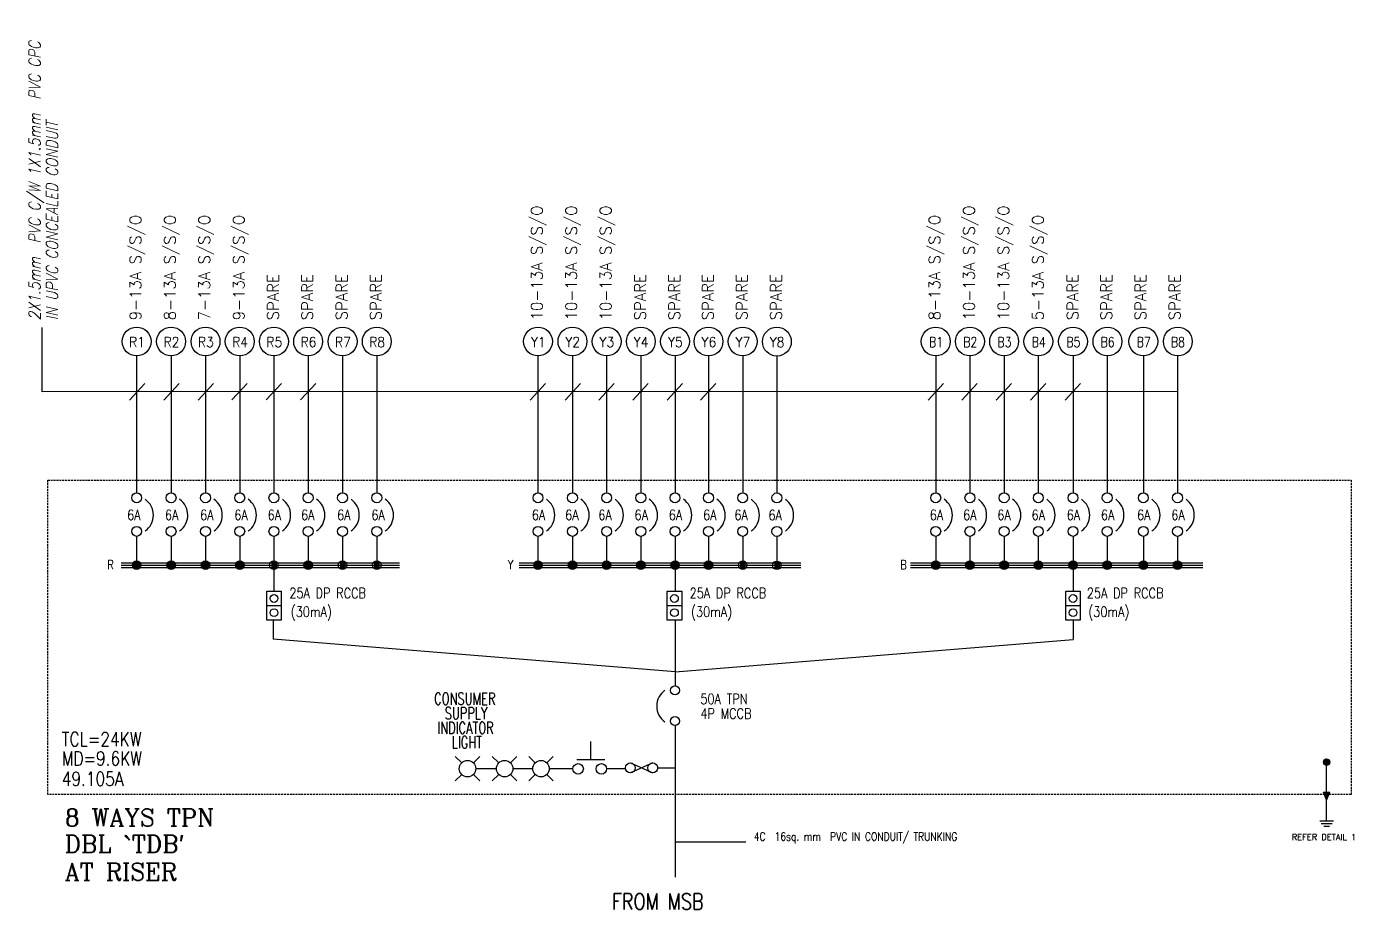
# Model space of a CAD drawing. Header units: inches. Extents: x 17074 to 430035, y 21644 to 175348.
# Drawn here: x 133802 to 185411, y 109015 to 143354 of the extents above; entities that cross this region are included whole.
import ezdxf
from ezdxf.enums import TextEntityAlignment as Align

# ---------------------------------------------------------------- set-up
doc = ezdxf.new("R2010")
doc.units = ezdxf.units.IN
doc.header["$MEASUREMENT"] = 0
doc.linetypes.add('HIDDEN', pattern=[0.375, 0.25, -0.125])
for name, color, linetype in [('$_KOD', 7, 'Continuous'), ('BANGUNAN', 4, 'Continuous'), ('LAMPU', 7, 'Continuous'), ('LYT', 7, 'Continuous')]:
    doc.layers.add(name, color=color, linetype=linetype)
doc.styles.add('ITALICC', font='ITALICC.SHX', dxfattribs={"width": 0.7})
doc.styles.add('ROMANC', font='ROMANC', dxfattribs={"width": 0.8, "height": 250})
doc.styles.add('ROMAND', font='ROMAND', dxfattribs={"width": 0.75, "height": 600})
doc.styles.add('ROMANS', font='romans.shx', dxfattribs={"width": 0.5, "height": 400})

msp = doc.modelspace()

# ---------------------------------------------------------------- linework, layer by layer
at = {"layer": '$_KOD', "color": 3, "linetype": 'Continuous'}
for p, q in [((134408, 129152, 0), (134408, 131643, 0)), ((178536, 129156, 0), (134408, 129152, 0)), ((138396, 129467, 0), (137803, 128825, 0)), ((139731, 129467, 0), (139138, 128825, 0)), ((141066, 129467, 0), (140473, 128825, 0)), ((142375, 129475, 0), (141781, 128833, 0)), ((143704, 129475, 0), (143111, 128833, 0)), ((145043, 129475, 0), (144450, 128833, 0)), ((153970, 129467, 0), (153377, 128825, 0)), ((155330, 129467, 0), (154736, 128825, 0)), ((156640, 129467, 0), (156046, 128825, 0)), ((157964, 129471, 0), (157371, 128829, 0)), ((159293, 129471, 0), (158700, 128829, 0)), ((160593, 129471, 0), (160000, 128829, 0)), ((169438, 129467, 0), (168845, 128825, 0)), ((170748, 129467, 0), (170155, 128825, 0)), ((172083, 129467, 0), (171490, 128825, 0)), ((173412, 129468, 0), (172819, 128826, 0)), ((174760, 129467, 0), (174167, 128825, 0))]:
    msp.add_line(p, q, dxfattribs=at)
at = {"color": 0}
for p, q in [((137931, 122474, 0), (137931, 122333, 0)), ((137964, 122521, 0), (137964, 122285, 0)), ((137998, 122547, 0), (137998, 122260, 0)), ((138032, 122561, 0), (138032, 122245, 0)), ((138065, 122568, 0), (138065, 122238, 0)), ((138099, 122568, 0), (138099, 122239, 0)), ((138132, 122561, 0), (138132, 122246, 0)), ((138166, 122545, 0), (138166, 122261, 0)), ((138199, 122519, 0), (138199, 122287, 0)), ((138233, 122469, 0), (138233, 122337, 0)), ((139270, 122474, 0), (139270, 122333, 0)), ((139303, 122521, 0), (139303, 122285, 0)), ((139337, 122547, 0), (139337, 122260, 0)), ((139370, 122561, 0), (139370, 122245, 0)), ((139404, 122568, 0), (139404, 122238, 0)), ((139437, 122568, 0), (139437, 122239, 0)), ((139471, 122561, 0), (139471, 122246, 0)), ((139504, 122545, 0), (139504, 122261, 0)), ((139538, 122519, 0), (139538, 122287, 0)), ((139571, 122469, 0), (139571, 122337, 0)), ((140608, 122474, 0), (140608, 122333, 0)), ((140642, 122521, 0), (140642, 122285, 0)), ((140675, 122547, 0), (140675, 122260, 0)), ((140709, 122561, 0), (140709, 122245, 0)), ((140742, 122568, 0), (140742, 122238, 0)), ((140776, 122568, 0), (140776, 122239, 0)), ((140810, 122561, 0), (140810, 122246, 0)), ((140843, 122545, 0), (140843, 122261, 0)), ((140877, 122519, 0), (140877, 122287, 0)), ((140910, 122469, 0), (140910, 122337, 0)), ((141938, 122474, 0), (141938, 122333, 0)), ((141971, 122521, 0), (141971, 122285, 0)), ((142005, 122547, 0), (142005, 122260, 0)), ((142038, 122561, 0), (142038, 122245, 0)), ((142072, 122568, 0), (142072, 122238, 0)), ((142105, 122568, 0), (142105, 122239, 0)), ((142139, 122561, 0), (142139, 122246, 0)), ((142172, 122545, 0), (142172, 122261, 0)), ((142206, 122519, 0), (142206, 122287, 0)), ((142239, 122469, 0), (142239, 122337, 0)), ((143334, 122547, 0), (143334, 122260, 0)), ((143367, 122561, 0), (143367, 122245, 0)), ((143401, 122568, 0), (143401, 122238, 0)), ((143434, 122568, 0), (143434, 122239, 0)), ((143468, 122561, 0), (143468, 122246, 0)), ((143501, 122545, 0), (143501, 122261, 0)), ((144596, 122474, 0), (144596, 122333, 0)), ((144629, 122521, 0), (144629, 122285, 0)), ((144663, 122547, 0), (144663, 122260, 0)), ((144696, 122561, 0), (144696, 122245, 0)), ((144730, 122568, 0), (144730, 122238, 0)), ((144763, 122568, 0), (144763, 122239, 0)), ((144797, 122561, 0), (144797, 122246, 0)), ((144830, 122545, 0), (144830, 122261, 0)), ((144864, 122519, 0), (144864, 122287, 0)), ((144898, 122469, 0), (144898, 122337, 0)), ((146002, 122547, 0), (146002, 122260, 0)), ((146035, 122561, 0), (146035, 122245, 0)), ((146069, 122568, 0), (146069, 122238, 0)), ((146102, 122568, 0), (146102, 122239, 0)), ((146136, 122561, 0), (146136, 122246, 0)), ((146169, 122545, 0), (146169, 122261, 0)), ((147331, 122547, 0), (147331, 122260, 0)), ((147364, 122561, 0), (147364, 122245, 0)), ((147398, 122568, 0), (147398, 122238, 0)), ((147431, 122568, 0), (147431, 122239, 0)), ((147465, 122561, 0), (147465, 122246, 0)), ((147498, 122545, 0), (147498, 122261, 0)), ((153530, 122474, 0), (153530, 122333, 0)), ((153563, 122521, 0), (153563, 122285, 0)), ((153597, 122547, 0), (153597, 122260, 0)), ((153630, 122561, 0), (153630, 122245, 0)), ((153664, 122568, 0), (153664, 122238, 0)), ((153697, 122568, 0), (153697, 122239, 0)), ((153731, 122561, 0), (153731, 122246, 0)), ((153764, 122545, 0), (153764, 122261, 0)), ((153798, 122519, 0), (153798, 122287, 0)), ((153831, 122469, 0), (153831, 122337, 0)), ((154868, 122474, 0), (154868, 122333, 0)), ((154902, 122521, 0), (154902, 122285, 0)), ((154935, 122547, 0), (154935, 122260, 0)), ((154969, 122561, 0), (154969, 122245, 0)), ((155002, 122568, 0), (155002, 122238, 0)), ((155036, 122568, 0), (155036, 122239, 0)), ((155069, 122561, 0), (155069, 122246, 0)), ((155103, 122545, 0), (155103, 122261, 0)), ((155136, 122519, 0), (155136, 122287, 0)), ((155170, 122469, 0), (155170, 122337, 0)), ((156197, 122474, 0), (156197, 122333, 0)), ((156231, 122521, 0), (156231, 122285, 0)), ((156264, 122547, 0), (156264, 122260, 0)), ((156298, 122561, 0), (156298, 122245, 0)), ((156332, 122568, 0), (156332, 122238, 0)), ((156365, 122568, 0), (156365, 122239, 0)), ((156399, 122561, 0), (156399, 122246, 0)), ((156432, 122545, 0), (156432, 122261, 0)), ((156463, 122514, 0), (156463, 122283, 0)), ((156497, 122465, 0), (156497, 122333, 0)), ((157564, 122474, 0), (157564, 122333, 0)), ((157598, 122521, 0), (157598, 122285, 0)), ((157627, 122561, 0), (157627, 122245, 0)), ((157631, 122547, 0), (157631, 122260, 0)), ((157661, 122568, 0), (157661, 122238, 0)), ((157694, 122568, 0), (157694, 122239, 0)), ((157728, 122561, 0), (157728, 122246, 0)), ((157761, 122545, 0), (157761, 122261, 0)), ((157795, 122519, 0), (157795, 122287, 0)), ((157828, 122469, 0), (157828, 122337, 0)), ((158856, 122474, 0), (158856, 122333, 0)), ((158856, 122474, 0), (158856, 122333, 0)), ((158889, 122521, 0), (158889, 122285, 0)), ((158889, 122521, 0), (158889, 122285, 0)), ((158923, 122547, 0), (158923, 122260, 0)), ((158923, 122547, 0), (158923, 122260, 0)), ((158956, 122561, 0), (158956, 122245, 0)), ((158956, 122561, 0), (158956, 122245, 0)), ((158990, 122568, 0), (158990, 122238, 0)), ((158990, 122568, 0), (158990, 122238, 0)), ((159023, 122568, 0), (159023, 122239, 0)), ((159023, 122568, 0), (159023, 122239, 0)), ((159057, 122561, 0), (159057, 122246, 0)), ((159057, 122561, 0), (159057, 122246, 0)), ((159090, 122545, 0), (159090, 122261, 0)), ((159090, 122545, 0), (159090, 122261, 0)), ((159124, 122519, 0), (159124, 122287, 0)), ((159124, 122519, 0), (159124, 122287, 0)), ((159157, 122469, 0), (159157, 122337, 0)), ((159157, 122469, 0), (159157, 122337, 0)), ((160156, 122474, 0), (160156, 122333, 0)), ((160190, 122521, 0), (160190, 122285, 0)), ((160223, 122547, 0), (160223, 122260, 0)), ((160257, 122561, 0), (160257, 122245, 0)), ((160290, 122568, 0), (160290, 122238, 0)), ((160324, 122568, 0), (160324, 122239, 0)), ((160357, 122561, 0), (160357, 122246, 0)), ((160391, 122545, 0), (160391, 122261, 0)), ((160424, 122519, 0), (160424, 122287, 0)), ((160458, 122469, 0), (160458, 122337, 0)), ((161552, 122547, 0), (161552, 122260, 0)), ((161586, 122561, 0), (161586, 122245, 0)), ((161619, 122568, 0), (161619, 122238, 0)), ((161653, 122568, 0), (161653, 122239, 0)), ((161687, 122561, 0), (161687, 122246, 0)), ((161720, 122545, 0), (161720, 122261, 0)), ((162882, 122542, 0), (162882, 122255, 0)), ((162915, 122557, 0), (162915, 122241, 0)), ((162949, 122564, 0), (162949, 122234, 0)), ((162982, 122563, 0), (162982, 122234, 0)), ((163016, 122556, 0), (163016, 122241, 0)), ((163049, 122541, 0), (163049, 122257, 0)), ((168988, 122474, 0), (168988, 122333, 0)), ((169021, 122521, 0), (169021, 122285, 0)), ((169055, 122547, 0), (169055, 122260, 0)), ((169088, 122561, 0), (169088, 122245, 0)), ((169122, 122568, 0), (169122, 122238, 0)), ((169155, 122568, 0), (169155, 122239, 0)), ((169189, 122561, 0), (169189, 122246, 0)), ((169222, 122545, 0), (169222, 122261, 0)), ((169256, 122519, 0), (169256, 122287, 0)), ((169289, 122469, 0), (169289, 122337, 0)), ((170317, 122474, 0), (170317, 122333, 0)), ((170350, 122521, 0), (170350, 122285, 0)), ((170384, 122547, 0), (170384, 122260, 0)), ((170417, 122561, 0), (170417, 122245, 0)), ((170451, 122568, 0), (170451, 122238, 0)), ((170484, 122568, 0), (170484, 122239, 0)), ((170518, 122561, 0), (170518, 122246, 0)), ((170551, 122545, 0), (170551, 122261, 0)), ((170585, 122519, 0), (170585, 122287, 0)), ((170618, 122469, 0), (170618, 122337, 0)), ((171646, 122474, 0), (171646, 122333, 0)), ((171679, 122521, 0), (171679, 122285, 0)), ((171713, 122547, 0), (171713, 122260, 0)), ((171746, 122561, 0), (171746, 122245, 0)), ((171780, 122568, 0), (171780, 122238, 0)), ((171813, 122568, 0), (171813, 122239, 0)), ((171847, 122561, 0), (171847, 122246, 0)), ((171880, 122545, 0), (171880, 122261, 0)), ((171914, 122519, 0), (171914, 122287, 0)), ((171948, 122469, 0), (171948, 122337, 0)), ((172975, 122474, 0), (172975, 122333, 0)), ((173008, 122521, 0), (173008, 122285, 0)), ((173042, 122547, 0), (173042, 122260, 0)), ((173076, 122561, 0), (173076, 122245, 0)), ((173109, 122568, 0), (173109, 122238, 0)), ((173143, 122568, 0), (173143, 122239, 0)), ((173176, 122561, 0), (173176, 122246, 0)), ((173210, 122545, 0), (173210, 122261, 0)), ((173243, 122519, 0), (173243, 122287, 0)), ((173277, 122469, 0), (173277, 122337, 0)), ((174323, 122474, 0), (174323, 122333, 0)), ((174325, 122474, 0), (174325, 122333, 0)), ((174357, 122521, 0), (174357, 122285, 0)), ((174358, 122521, 0), (174358, 122285, 0)), ((174390, 122547, 0), (174390, 122260, 0)), ((174392, 122547, 0), (174392, 122260, 0)), ((174424, 122561, 0), (174424, 122245, 0)), ((174425, 122561, 0), (174425, 122245, 0)), ((174457, 122568, 0), (174457, 122238, 0)), ((174459, 122568, 0), (174459, 122238, 0)), ((174491, 122568, 0), (174491, 122239, 0)), ((174492, 122568, 0), (174492, 122239, 0)), ((174524, 122561, 0), (174524, 122246, 0)), ((174526, 122561, 0), (174526, 122246, 0)), ((174558, 122545, 0), (174558, 122261, 0)), ((174559, 122545, 0), (174559, 122261, 0)), ((174591, 122519, 0), (174591, 122287, 0)), ((174593, 122519, 0), (174593, 122287, 0)), ((174625, 122469, 0), (174625, 122337, 0)), ((174626, 122469, 0), (174626, 122337, 0)), ((175652, 122474, 0), (175652, 122333, 0)), ((175686, 122521, 0), (175686, 122285, 0)), ((175719, 122547, 0), (175719, 122260, 0)), ((175753, 122561, 0), (175753, 122245, 0)), ((175787, 122568, 0), (175787, 122238, 0)), ((175820, 122568, 0), (175820, 122239, 0)), ((175854, 122561, 0), (175854, 122246, 0)), ((175887, 122545, 0), (175887, 122261, 0)), ((175921, 122519, 0), (175921, 122287, 0)), ((175954, 122469, 0), (175954, 122337, 0)), ((177091, 122521, 0), (177091, 122285, 0)), ((177124, 122547, 0), (177124, 122260, 0)), ((177158, 122561, 0), (177158, 122245, 0)), ((177191, 122568, 0), (177191, 122238, 0)), ((177225, 122568, 0), (177225, 122239, 0)), ((177258, 122561, 0), (177258, 122246, 0)), ((177292, 122545, 0), (177292, 122261, 0)), ((177325, 122519, 0), (177325, 122287, 0)), ((178420, 122521, 0), (178420, 122285, 0)), ((178453, 122547, 0), (178453, 122260, 0)), ((178487, 122561, 0), (178487, 122245, 0)), ((178520, 122568, 0), (178520, 122238, 0)), ((178554, 122568, 0), (178554, 122239, 0)), ((178588, 122561, 0), (178588, 122246, 0)), ((178621, 122545, 0), (178621, 122261, 0)), ((178655, 122519, 0), (178655, 122287, 0))]:
    msp.add_line(p, q, dxfattribs=at)
at = {"linetype": 'Continuous'}
for p, q in [((155733, 114828, 0), (155733, 115551, 0)), ((156277, 114838, 0), (155186, 114838, 0)), ((157078, 114491, 0), (156323, 114491, 0))]:
    msp.add_line(p, q, dxfattribs=at)
for p, q in [((150462, 114969, 0), (150713, 114718, 0)), ((151418, 114969, 0), (151167, 114718, 0)), ((151904, 114969, 0), (152155, 114718, 0)), ((152860, 114969, 0), (152609, 114718, 0)), ((153319, 114969, 0), (153570, 114718, 0)), ((154275, 114969, 0), (154024, 114718, 0)), ((158138, 114714, 0), (157269, 114327, 0)), ((157269, 114714, 0), (158138, 114327, 0)), ((150713, 114264, 0), (150462, 114013, 0)), ((151167, 114264, 0), (151418, 114013, 0)), ((152061, 114491, 0), (151261, 114491, 0)), ((152155, 114264, 0), (151904, 114013, 0)), ((152609, 114264, 0), (152860, 114013, 0)), ((153476, 114491, 0), (152703, 114491, 0)), ((153570, 114264, 0), (153319, 114013, 0)), ((154024, 114264, 0), (154275, 114013, 0)), ((155035, 114491, 0), (154118, 114491, 0)), ((158310, 114521, 0), (159006, 114521, 0))]:
    msp.add_line(p, q)
for centre, major_axis, start_param, end_param in [((150940, 114491, 0), (-321, 0), 3.142456, 9.425641), ((152382, 114491, 0), (-321, 0), 3.142456, 9.425641), ((153797, 114491, 0), (-321, 0), 3.142257450994299, 9.425442758173885), ((155239, 114483, 0), (204, 0), -0.000944, 6.282241), ((156141, 114483, 0), (204, 0), -0.000944, 6.282241), ((157269, 114521, 0), (193, 0), -0.001295, 6.28189), ((158138, 114521, 0), (193, 0), -0.002365596403363535, 6.280819710776223)]:
    msp.add_ellipse(centre, major_axis=major_axis, ratio=1, start_param=start_param, end_param=end_param)
at = {"layer": 'BANGUNAN', "color": 255, "linetype": 'Continuous'}
for p, q in [((138080, 130544, 0), (138080, 125220, 0)), ((139419, 130544, 0), (139419, 125220, 0)), ((140758, 130544, 0), (140758, 125220, 0)), ((142087, 130544, 0), (142087, 125220, 0)), ((143416, 130544, 0), (143416, 125220, 0)), ((144745, 130544, 0), (144745, 125220, 0)), ((146084, 130544, 0), (146084, 125220, 0)), ((147413, 130544, 0), (147413, 125220, 0)), ((153679, 130544, 0), (153679, 125220, 0)), ((155018, 130544, 0), (155018, 125220, 0)), ((156347, 130544, 0), (156347, 125220, 0)), ((157676, 130544, 0), (157676, 125220, 0)), ((159005, 130544, 0), (159005, 125220, 0)), ((160306, 130544, 0), (160306, 125220, 0)), ((161635, 130544, 0), (161636, 125220, 0)), ((162964, 130539, 0), (162966, 125215, 0)), ((169137, 130544, 0), (169137, 125220, 0)), ((170466, 130544, 0), (170466, 125220, 0)), ((171795, 130544, 0), (171795, 125220, 0)), ((173125, 130544, 0), (173125, 125220, 0)), ((174473, 130544, 0), (174473, 125220, 0)), ((175802, 130544, 0), (175802, 125220, 0)), ((177207, 130544, 0), (177207, 125220, 0)), ((178536, 130544, 0), (178536, 125220, 0)), ((138081, 123527, 0), (138081, 122403, 0)), ((139419, 123527, 0), (139419, 122403, 0)), ((140758, 123527, 0), (140758, 122403, 0)), ((142087, 123527, 0), (142087, 122403, 0)), ((143416, 123527, 0), (143416, 122403, 0)), ((144746, 123527, 0), (144746, 122403, 0)), ((146084, 123527, 0), (146084, 122403, 0)), ((147413, 123527, 0), (147413, 122403, 0)), ((153679, 123527, 0), (153679, 122403, 0)), ((155018, 123527, 0), (155018, 122403, 0)), ((156347, 123527, 0), (156347, 122403, 0)), ((157676, 123527, 0), (157676, 122403, 0)), ((159006, 123527, 0), (159006, 122403, 0)), ((160306, 123527, 0), (160306, 122403, 0)), ((161635, 123527, 0), (161635, 122403, 0)), ((162964, 123522, 0), (162964, 122399, 0)), ((169137, 123527, 0), (169137, 122403, 0)), ((170466, 123527, 0), (170466, 122403, 0)), ((171796, 123527, 0), (171796, 122403, 0)), ((173125, 123527, 0), (173125, 122403, 0)), ((174473, 123527, 0), (174473, 122403, 0)), ((175802, 123527, 0), (175802, 122403, 0)), ((177207, 123527, 0), (177207, 122403, 0)), ((178536, 123527, 0), (178536, 122403, 0)), ((137483, 122497, 0), (148302, 122497, 0)), ((137483, 122403, 0), (148302, 122403, 0)), ((152948, 122497, 0), (163896, 122497, 0)), ((152948, 122403, 0), (163896, 122403, 0)), ((168151, 122497, 0), (179518, 122497, 0)), ((168151, 122403, 0), (179518, 122403, 0)), ((137483, 122309, 0), (148302, 122309, 0)), ((152948, 122309, 0), (163896, 122309, 0)), ((168151, 122309, 0), (179518, 122309, 0)), ((184331, 113279, 0), (184207, 113583, 0)), ((184331, 113279, 0), (184454, 113583, 0))]:
    msp.add_line(p, q, dxfattribs=at)
at = {"layer": 'BANGUNAN', "color": 255}
for p, q in [((143415, 122403, 0), (143415, 121395, 0)), ((159006, 122403, 0), (159006, 121395, 0)), ((174474, 122403, 0), (174474, 121395, 0)), ((143136, 120269, 0), (143136, 121395, 0)), ((143136, 121395, 0), (143699, 121395, 0)), ((143699, 121395, 0), (143699, 120269, 0)), ((158700, 121395, 0), (159263, 121395, 0)), ((158700, 120269, 0), (158700, 121395, 0)), ((159263, 121395, 0), (159263, 120269, 0)), ((174191, 121395, 0), (174754, 121395, 0)), ((174191, 120269, 0), (174191, 121395, 0)), ((174754, 121395, 0), (174754, 120269, 0)), ((143136, 120832, 0), (143699, 120832, 0)), ((158700, 120832, 0), (159263, 120832, 0)), ((174191, 120832, 0), (174754, 120832, 0)), ((143699, 120269, 0), (143136, 120269, 0)), ((143387, 120269, 0), (143387, 119525, 0)), ((159263, 120269, 0), (158700, 120269, 0)), ((159006, 120269, 0), (159006, 117711, 0)), ((174754, 120269, 0), (174191, 120269, 0)), ((174480, 120260, 0), (174480, 119510, 0)), ((159006, 118263, 0), (143387, 119525, 0)), ((159006, 118263, 0), (174480, 119510, 0)), ((159006, 116164, 0), (159006, 110271, 0)), ((184208, 114743, 0), (184334, 114869, 0)), ((184209, 114762, 0), (184315, 114868, 0)), ((184209, 114726, 0), (184351, 114867, 0)), ((184213, 114711, 0), (184366, 114864, 0)), ((184215, 114787, 0), (184290, 114862, 0)), ((184218, 114697, 0), (184380, 114859, 0)), ((184224, 114685, 0), (184392, 114853, 0)), ((184232, 114673, 0), (184403, 114845, 0)), ((184240, 114663, 0), (184414, 114837, 0)), ((184249, 114654, 0), (184423, 114827, 0)), ((184260, 114646, 0), (184431, 114817, 0)), ((184271, 114639, 0), (184438, 114806, 0)), ((184284, 114633, 0), (184444, 114793, 0)), ((184298, 114628, 0), (184449, 114779, 0)), ((184313, 114625, 0), (184452, 114764, 0)), ((184330, 114623, 0), (184454, 114747, 0)), ((184331, 112466, 0), (184331, 114746, 0)), ((184351, 114625, 0), (184452, 114726, 0)), ((184376, 114632, 0), (184445, 114701, 0)), ((184207, 113583, 0), (184454, 113583, 0)), ((184211, 113573, 0), (184220, 113583, 0)), ((184216, 113560, 0), (184239, 113583, 0)), ((184222, 113547, 0), (184258, 113583, 0)), ((184227, 113534, 0), (184276, 113583, 0)), ((184232, 113520, 0), (184295, 113583, 0)), ((184238, 113507, 0), (184314, 113583, 0)), ((184243, 113494, 0), (184332, 113583, 0)), ((184248, 113481, 0), (184351, 113583, 0)), ((184254, 113468, 0), (184369, 113583, 0)), ((184259, 113454, 0), (184388, 113583, 0)), ((184265, 113441, 0), (184407, 113583, 0)), ((184270, 113428, 0), (184425, 113583, 0)), ((184275, 113415, 0), (184444, 113583, 0)), ((184281, 113401, 0), (184449, 113570, 0)), ((184286, 113388, 0), (184436, 113538, 0)), ((184292, 113375, 0), (184423, 113507, 0)), ((184297, 113362, 0), (184411, 113475, 0)), ((184302, 113348, 0), (184398, 113444, 0)), ((184308, 113335, 0), (184385, 113413, 0)), ((184313, 113322, 0), (184372, 113381, 0)), ((184318, 113309, 0), (184360, 113350, 0)), ((184324, 113296, 0), (184347, 113319, 0)), ((184329, 113282, 0), (184334, 113287, 0)), ((184067, 112466, 0), (184594, 112466, 0)), ((184120, 112360, 0), (184541, 112360, 0)), ((184225, 112255, 0), (184436, 112255, 0))]:
    msp.add_line(p, q, dxfattribs=at)
at = {"layer": 'BANGUNAN', "color": 4, "linetype": 'HIDDEN', "ltscale": 300, "elevation": 0}
msp.add_lwpolyline([(134627, 125712), (185281, 125712), (185281, 113489), (134627, 113489)], close=True, dxfattribs=at)
at = {"layer": 'BANGUNAN', "color": 255, "linetype": 'Continuous'}
for centre, radius in [((138080, 131105, 0), 561), ((139419, 131105, 0), 561), ((140758, 131105, 0), 561), ((142087, 131105, 0), 561), ((143416, 131105, 0), 561), ((144745, 131105, 0), 561), ((146084, 131105, 0), 561), ((147413, 131105, 0), 561), ((153679, 131105, 0), 561), ((155018, 131105, 0), 561), ((156347, 131105, 0), 561), ((157676, 131105, 0), 561), ((159005, 131105, 0), 561), ((160306, 131105, 0), 561), ((161635, 131105, 0), 561), ((162964, 131100, 0), 561), ((169137, 131105, 0), 561), ((170466, 131105, 0), 561), ((171795, 131105, 0), 561), ((173125, 131105, 0), 561), ((174473, 131105, 0), 561), ((175812, 131105, 0), 561), ((177207, 131105, 0), 561), ((178546, 131105, 0), 561), ((138080, 125027, 0), 193), ((139419, 125027, 0), 193), ((140758, 125027, 0), 193), ((142087, 125027, 0), 193), ((143416, 125027, 0), 193), ((144745, 125027, 0), 193), ((146084, 125027, 0), 193), ((147413, 125027, 0), 193), ((153679, 125027, 0), 193), ((155018, 125027, 0), 193), ((156347, 125027, 0), 193), ((157676, 125027, 0), 193), ((159005, 125027, 0), 193), ((160306, 125027, 0), 193), ((161635, 125027, 0), 193), ((162964, 125022, 0), 193), ((169137, 125027, 0), 193), ((170466, 125027, 0), 193), ((171795, 125027, 0), 193), ((173125, 125027, 0), 193), ((174473, 125027, 0), 193), ((175802, 125027, 0), 193), ((177207, 125027, 0), 193), ((178536, 125027, 0), 193), ((138081, 123720, 0), 193), ((139419, 123720, 0), 193), ((140758, 123720, 0), 193), ((142087, 123720, 0), 193), ((143416, 123720, 0), 193), ((144746, 123720, 0), 193), ((146084, 123720, 0), 193), ((147413, 123720, 0), 193), ((153679, 123720, 0), 193), ((155018, 123720, 0), 193), ((156347, 123720, 0), 193), ((157676, 123720, 0), 193), ((159006, 123720, 0), 193), ((160306, 123720, 0), 193), ((161635, 123720, 0), 193), ((162964, 123716, 0), 193), ((169137, 123720, 0), 193), ((170466, 123720, 0), 193), ((171796, 123720, 0), 193), ((173125, 123720, 0), 193), ((174473, 123720, 0), 193), ((175802, 123720, 0), 193), ((177207, 123720, 0), 193), ((178536, 123720, 0), 193), ((138081, 122403, 0), 166), ((139419, 122403, 0), 166), ((140758, 122403, 0), 166), ((142087, 122403, 0), 166), ((143416, 122403, 0), 166), ((144746, 122403, 0), 166), ((146084, 122403, 0), 166), ((147413, 122403, 0), 166), ((153679, 122403, 0), 166), ((155018, 122403, 0), 166), ((156347, 122403, 0), 166), ((157676, 122403, 0), 166), ((159006, 122403, 0), 166), ((159006, 122403, 0), 166), ((160306, 122403, 0), 166), ((161635, 122403, 0), 166), ((162964, 122399, 0), 166), ((169137, 122403, 0), 166), ((170466, 122403, 0), 166), ((171796, 122403, 0), 166), ((173125, 122403, 0), 166), ((174473, 122403, 0), 166), ((174474, 122403, 0), 166), ((175802, 122403, 0), 166), ((177207, 122403, 0), 166), ((178536, 122403, 0), 166), ((143419, 121110, 0), 150), ((158983, 121110, 0), 150), ((174475, 121110, 0), 150), ((143419, 120557, 0), 150), ((158983, 120557, 0), 150), ((174475, 120557, 0), 150), ((159006, 117535, 0), 176), ((159006, 116340, 0), 176), ((184331, 114746, 0), 123)]:
    msp.add_circle(centre, radius, dxfattribs=at)
for centre, start, end in [((137979, 124351, 0), 305.154, 55.051), ((139317, 124351, 0), 305.154, 55.051), ((140656, 124351, 0), 305.154, 55.051), ((141985, 124351, 0), 305.154, 55.051), ((143314, 124351, 0), 305.154, 55.051), ((144644, 124351, 0), 305.154, 55.051), ((145982, 124351, 0), 305.154, 55.051), ((147312, 124351, 0), 305.154, 55.051), ((153577, 124351, 0), 305.154, 55.051), ((154916, 124351, 0), 305.154, 55.051), ((156245, 124351, 0), 305.154, 55.051), ((157574, 124351, 0), 305.154, 55.051), ((158904, 124351, 0), 305.154, 55.051), ((160204, 124351, 0), 305.154, 55.051), ((161533, 124351, 0), 305.154, 55.051), ((162862, 124347, 0), 305.154, 55.051), ((169035, 124351, 0), 305.154, 55.051), ((170364, 124351, 0), 305.154, 55.051), ((171694, 124351, 0), 305.154, 55.051), ((173023, 124351, 0), 305.154, 55.051), ((174371, 124351, 0), 305.154, 55.051), ((175700, 124351, 0), 305.154, 55.051), ((177105, 124351, 0), 305.154, 55.051), ((178434, 124351, 0), 305.154, 55.051), ((159044, 116923, 0), 124.949, 234.846)]:
    msp.add_arc(centre, 752, start, end, dxfattribs=at)
at = {"layer": 'LAMPU', "linetype": 'Continuous'}
msp.add_line((159006, 111649, 0), (161753, 111649, 0), dxfattribs=at)

# ---------------------------------------------------------------- texts
at = {"style": 'ROMANS', "width": 0.7}
for s, p in [('CONSUMER', (149644, 116979, 0)), ('SUPPLY', (150056, 116413, 0)), ('INDICATOR ', (149770, 115850, 0)), ('LIGHT', (150331, 115285, 0))]:
    msp.add_text(s, height=464.3, dxfattribs=at).set_placement(p)
at = {"color": 7, "style": 'ROMAND'}
msp.add_text('REFER DETAIL 1', height=234.74, dxfattribs=at).set_placement((182976, 111715, 0))
at = {"layer": 'BANGUNAN', "color": 255, "linetype": 'Continuous'}
for s, height, style, width, p in [('2X1.5mm  PVC C/W 1X1.5mm  PVC CPC', 450, 'ITALICC', 0.85, (134338, 131928, 0)), ('IN UPVC CONCEALED CONDUIT', 450, 'ITALICC', 0.85, (135020, 131928, 0)), ('10-13A S/S/O', 445.5, 'ROMANC', 0.95, (153857, 131928, 0)), ('10-13A S/S/O', 445.5, 'ROMANC', 0.95, (155195, 131928, 0)), ('10-13A S/S/O', 445.5, 'ROMANC', 0.95, (156534, 131928, 0)), ('10-13A S/S/O', 445.5, 'ROMANC', 0.95, (170653, 131928, 0)), ('10-13A S/S/O', 445.5, 'ROMANC', 0.95, (171992, 131928, 0)), ('9-13A S/S/O', 445.5, 'ROMANC', 0.95, (138258, 131928, 0)), ('8-13A S/S/O', 445.5, 'ROMANC', 0.95, (139597, 131928, 0)), ('7-13A S/S/O', 445.5, 'ROMANC', 0.95, (140935, 131928, 0)), ('9-13A S/S/O', 445.5, 'ROMANC', 0.95, (142274, 131928, 0)), ('8-13A S/S/O', 445.5, 'ROMANC', 0.95, (169315, 131928, 0)), ('5-13A S/S/O', 445.5, 'ROMANC', 0.95, (173331, 131928, 0)), ('SPARE', 445.5, 'ROMANC', 0.95, (143603, 131928, 0)), ('SPARE', 445.5, 'ROMANC', 0.95, (144932, 131928, 0)), ('SPARE', 445.5, 'ROMANC', 0.95, (146271, 131928, 0)), ('SPARE', 445.5, 'ROMANC', 0.95, (147600, 131928, 0)), ('SPARE', 445.5, 'ROMANC', 0.95, (157873, 131928, 0)), ('SPARE', 445.5, 'ROMANC', 0.95, (159202, 131928, 0)), ('SPARE', 445.5, 'ROMANC', 0.95, (160502, 131928, 0)), ('SPARE', 445.5, 'ROMANC', 0.95, (161822, 131928, 0)), ('SPARE', 445.5, 'ROMANC', 0.95, (163151, 131928, 0)), ('SPARE', 445.5, 'ROMANC', 0.95, (174679, 131928, 0)), ('SPARE', 445.5, 'ROMANC', 0.95, (175989, 131928, 0)), ('SPARE', 445.5, 'ROMANC', 0.95, (177318, 131928, 0)), ('SPARE', 445.5, 'ROMANC', 0.95, (178647, 131928, 0))]:
    msp.add_text(s, height=height, rotation=90, dxfattribs=dict(at, style=style, width=width)).set_placement(p)
at = {"layer": 'BANGUNAN', "color": 255, "linetype": 'Continuous', "style": 'ROMANS'}
for s, width, p in [('R1', 0.9, (138095, 130888, 0)), ('R2', 0.9, (139433, 130888, 0)), ('R3', 0.9, (140772, 130888, 0)), ('R4', 0.9, (142101, 130888, 0)), ('R5', 0.9, (143430, 130888, 0)), ('R6', 0.9, (144760, 130888, 0)), ('R7', 0.9, (146098, 130888, 0)), ('R8', 0.9, (147427, 130888, 0)), ('Y1', 0.9, (153693, 130888, 0)), ('Y2', 0.9, (155027, 130888, 0)), ('Y3', 0.9, (156356, 130888, 0)), ('Y4', 0.9, (157686, 130888, 0)), ('Y5', 0.9, (159020, 130888, 0)), ('Y6', 0.9, (160320, 130888, 0)), ('Y7', 0.9, (161644, 130888, 0)), ('Y8', 0.9, (162973, 130883, 0)), ('B1', 0.8, (169151, 130888, 0)), ('B2', 0.8, (170480, 130888, 0)), ('B3', 0.8, (171810, 130888, 0)), ('B4', 0.8, (173139, 130888, 0)), ('B5', 0.8, (174487, 130888, 0)), ('B6', 0.8, (175816, 130888, 0)), ('B7', 0.8, (177221, 130888, 0)), ('B8', 0.8, (178550, 130888, 0))]:
    msp.add_text(s, height=390.9, dxfattribs=dict(at, width=width)).set_placement(p, align=Align.CENTER)
at = {"layer": 'BANGUNAN', "color": 255, "linetype": 'Continuous', "width": 0.8}
for s, height, style, p in [('6A', 402.1, 'ROMANS', (137713, 124159, 0)), ('6A', 402.1, 'ROMANS', (139180, 124159, 0)), ('6A', 402.1, 'ROMANS', (140545, 124159, 0)), ('6A', 402.1, 'ROMANS', (141876, 124159, 0)), ('6A', 402.1, 'ROMANS', (143172, 124159, 0)), ('6A', 402.1, 'ROMANS', (144469, 124159, 0)), ('6A', 402.1, 'ROMANS', (145871, 124159, 0)), ('6A', 402.1, 'ROMANS', (147202, 124159, 0)), ('6A', 402.1, 'ROMANS', (153441, 124159, 0)), ('6A', 402.1, 'ROMANS', (154737, 124159, 0)), ('6A', 402.1, 'ROMANS', (156022, 124159, 0)), ('6A', 402.1, 'ROMANS', (157432, 124159, 0)), ('6A', 402.1, 'ROMANS', (158763, 124159, 0)), ('6A', 402.1, 'ROMANS', (160094, 124159, 0)), ('6A', 402.1, 'ROMANS', (161310, 124159, 0)), ('6A', 402.1, 'ROMANS', (162639, 124155, 0)), ('6A', 402.1, 'ROMANS', (168904, 124159, 0)), ('6A', 402.1, 'ROMANS', (170201, 124159, 0)), ('6A', 402.1, 'ROMANS', (171531, 124159, 0)), ('6A', 402.1, 'ROMANS', (172862, 124159, 0)), ('6A', 402.1, 'ROMANS', (174226, 124159, 0)), ('6A', 402.1, 'ROMANS', (175557, 124159, 0)), ('6A', 402.1, 'ROMANS', (176960, 124159, 0)), ('6A', 402.1, 'ROMANS', (178291, 124159, 0)), ('R', 355, 'ROMAND', (136939, 122247, 0)), ('Y', 355, 'ROMAND', (152507, 122247, 0)), ('B', 355, 'ROMAND', (167753, 122247, 0)), ('25A DP RCCB', 402.1, 'ROMANS', (144016, 121120, 0)), ('25A DP RCCB', 402.1, 'ROMANS', (159572, 121120, 0)), ('25A DP RCCB', 402.1, 'ROMANS', (175011, 121120, 0)), ('(30mA)', 402.1, 'ROMANS', (144071, 120393, 0)), ('(30mA)', 402.1, 'ROMANS', (159626, 120393, 0)), ('(30mA)', 402.1, 'ROMANS', (175066, 120393, 0)), ('50A TPN', 402.1, 'ROMANS', (159991, 117004, 0)), ('4P MCCB', 402.1, 'ROMANS', (159991, 116434, 0)), ('TCL=24KW', 546.8, 'ROMANS', (135170, 115367, 0)), ('MD=9.6KW', 546.8, 'ROMANS', (135170, 114613, 0)), ('49.105A', 546.8, 'ROMANS', (135170, 113824, 0)), ('FROM MSB', 625.5, 'ROMANS', (156555, 109015, 0))]:
    msp.add_text(s, height=height, dxfattribs=dict(at, style=style)).set_placement(p)
at = {"layer": 'BANGUNAN', "color": 255, "linetype": 'Continuous', "style": 'ROMANC'}
for s, p in [('8 WAYS TPN ', (135287, 112253, 0)), ("DBL `TDB'", (135287, 111225, 0)), ('AT RISER', (135287, 110146, 0))]:
    msp.add_text(s, height=675, dxfattribs=at).set_placement(p)
at = {"layer": 'LYT', "color": 7, "linetype": 'Continuous', "style": 'ROMAND', "width": 0.8}
msp.add_text('4C  16sq. mm  PVC IN CONDUIT/ TRUNKING', height=324, dxfattribs=at).set_placement((162067, 111689, 0))

doc.saveas('drawing.dxf')
